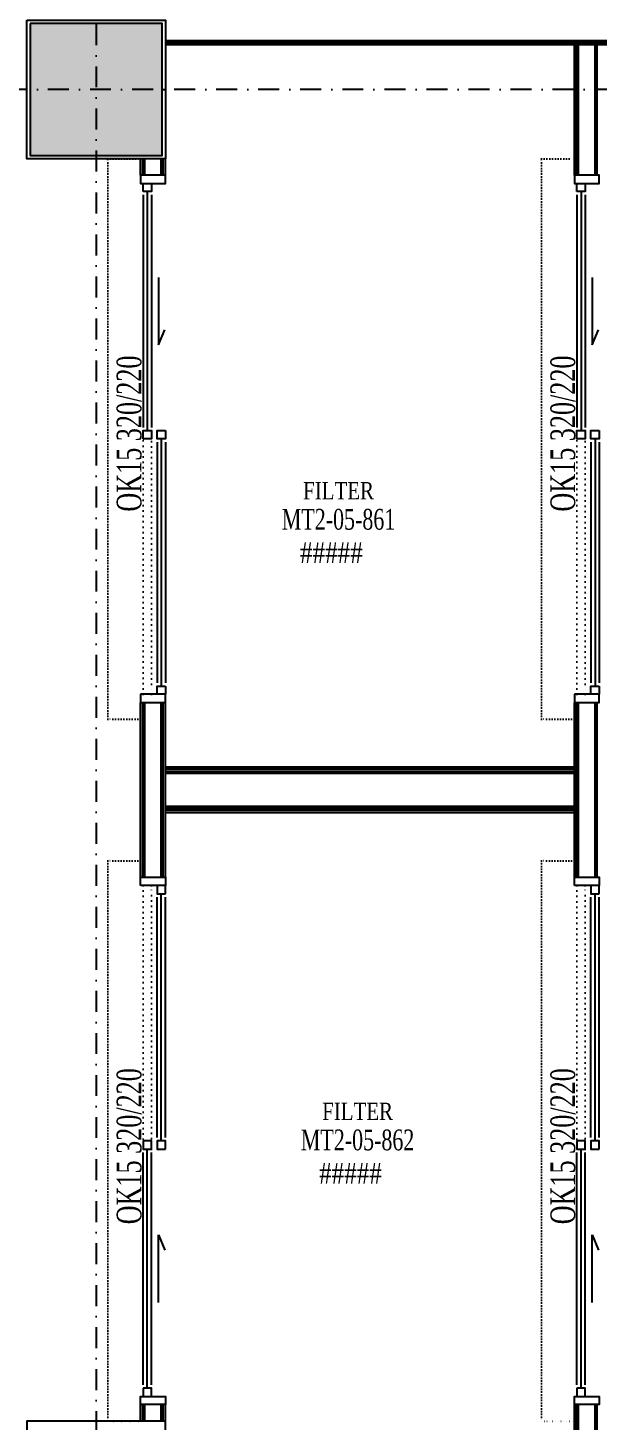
# Model space of a CAD drawing. Header units: inches. Extents: x -772 to 6765, y -813 to 4093.
# Drawn here: x 5059 to 5404, y 1742 to 2587 of the extents above; entities that cross this region are included whole.
import ezdxf
from ezdxf.enums import TextEntityAlignment as Align

# ---------------------------------------------------------------- set-up
doc = ezdxf.new("R2010")
doc.units = ezdxf.units.IN
doc.header["$MEASUREMENT"] = 0
doc.set_wipeout_variables(frame=1)
doc.linetypes.add('DASHDOT', pattern=[25.4, 12.7, -6.35, 0, -6.35])
doc.linetypes.add('DOT2', pattern=[3.175, 0, -3.175])
for name, color, linetype in [('FHM_BEYAZ ALÇIPAN', 7, 'Continuous'), ('FHM_SERAMİK', 9, 'Continuous'), ('FHM_WAL_Siva', 30, 'Continuous'), ('FHM_YEŞİL ALÇIPAN', 3, 'Continuous'), ('H_GAP_Cam', 153, 'Continuous'), ('H_GAP_Kapi_', 120, 'Continuous'), ('H_GAP_KapiIzdusum', 8, 'DOT2'), ('H_GAP_PozKapi', 9, 'Continuous'), ('H_GAP_WipeoutKapi', 255, 'DOT2'), ('H_ROM_MahalEng', 61, 'Continuous'), ('H_ROM_MahalNumarasi', 61, 'Continuous'), ('H_STR_Aks', 250, 'DASHDOT'), ('H_STR_Betonarme', 4, 'Continuous'), ('H_STR_BetonarmeTarama', 251, 'Continuous')]:
    doc.layers.add(name, color=color, linetype=linetype)
doc.styles.add('HG', font='times.ttf')
doc.styles.add('HG_POZ', font='times.ttf')
doc.styles.add('XR_IZM_MH_PLN_04_ROM$0$HG', font='times.ttf')

# ---------------------------------------------------------------- blocks, each defined once
blk = doc.blocks.new('*U44')
at = {"layer": 'H_GAP_PozKapi', "color": 132, "style": 'HG_POZ', "width": 0.7}
blk.add_attdef('KAPIPOZ', text='', height=15, dxfattribs=at).set_placement((156.79, -22.06), align=Align.MIDDLE)
at = {"ltscale": 50}
blk.add_wipeout([(0, 3.5), (320, 3.5), (320, -18.5), (0, -18.5)], dxfattribs=at).dxf.layer = 'H_GAP_WipeoutKapi'
for points in [[(0, -15), (5, -15), (5, 0), (0, 0)], [(155, 0), (160, 0), (160, -5), (155, -5)], [(310, 0), (315, 0), (315, -5), (310, -5)], [(315, -15), (320, -15), (320, 0), (315, 0)], [(10, -13.5), (5, -13.5), (5, -8.5), (10, -8.5)], [(160, -13.5), (155, -13.5), (155, -8.5), (160, -8.5)]]:
    blk.add_lwpolyline(points, close=True)
at = {"layer": 'H_GAP_Cam'}
for p, q in [((162, 0), (308, 0)), ((62, -4.16), (103, -4.16)), ((103, -4.16), (93.83, -0.33)), ((160, -2.5), (310, -2.5)), ((162, -5), (308, -5)), ((10, -11), (155, -11)), ((12, -8.5), (153, -8.5)), ((12, -13.5), (153, -13.5))]:
    blk.add_line(p, q, dxfattribs=at)
at = {"layer": 'H_GAP_Kapi_', "linetype": 'DOT2', "ltscale": 0.5}
blk.add_lwpolyline([(330, -15), (330, -35), (-10, -35), (-10, -15)], dxfattribs=at)
at = {"layer": 'H_GAP_KapiIzdusum', "linetype": 'DOT2'}
blk.add_lwpolyline([(155, -8.5), (315, -8.5), (315, -13.5), (155, -13.5)], dxfattribs=at)
blk = doc.blocks.new('Not_Mahal')
at = {"color": 0, "style": 'XR_IZM_MH_PLN_04_ROM$0$HG', "width": 0.7}
blk.add_attdef('NO', text='', height=18, dxfattribs=at).set_placement((0, 22.5), align=Align.MIDDLE_CENTER)

msp = doc.modelspace()

# ---------------------------------------------------------------- hatches: boundary and pattern name
at = {"layer": 'H_STR_BetonarmeTarama'}
h = msp.add_hatch(color=256, dxfattribs=at)
h.dxf.hatch_style = 1
h.paths.add_polyline_path([(5060, 2590), (5060, 2510), (5140, 2510), (5140, 2590)])

# ---------------------------------------------------------------- linework, layer by layer
at = {"layer": 'FHM_BEYAZ ALÇIPAN'}
for points in [[(5908, 2579.5), (5142, 2579.5)], [(5908, 2578.25), (5142, 2578.25)], [(5908, 2577), (5142, 2577)], [(5390, 1270), (5390, 2577)], [(5391.25, 1270), (5391.25, 2577)], [(5392.5, 1270), (5392.5, 2577)], [(5402.5, 1282.5), (5402.5, 2577)], [(5403.75, 1282.5), (5403.75, 2577)], [(5127, 1742), (5127, 2508)], [(5128.25, 1742), (5128.25, 2508)], [(5129.5, 1742), (5129.5, 2508)], [(5139.5, 1742), (5139.5, 2508)], [(5140.75, 1742), (5140.75, 2508)], [(5142, 1742), (5142, 2508)]]:
    msp.add_lwpolyline(points, dxfattribs=at)
at = {"layer": 'FHM_SERAMİK'}
for points in [[(5142, 2139), (5389.95, 2139)], [(5389.95, 2111), (5142, 2111)]]:
    msp.add_lwpolyline(points, dxfattribs=at)
at = {"layer": 'FHM_WAL_Siva'}
for points in [[(5058, 2592), (5142, 2592), (5142, 2508), (5058, 2508)], [(5142, 1742), (5058, 1742), (5058, 1658), (5142, 1658)]]:
    msp.add_lwpolyline(points, close=True, dxfattribs=at)
at = {"layer": 'FHM_YEŞİL ALÇIPAN'}
for points in [[(5389.95, 2137.5), (5142, 2137.5)], [(5389.95, 2136.25), (5142, 2136.25)], [(5389.95, 2135), (5142, 2135)], [(5389.95, 2115), (5142, 2115)], [(5389.95, 2113.75), (5142, 2113.75)], [(5389.95, 2112.5), (5142, 2112.5)]]:
    msp.add_lwpolyline(points, dxfattribs=at)
at = {"layer": 'H_STR_Aks'}
for p, q in [((5100, 4043.005), (5100, -712.77)), ((6664.509, 2550), (-659.052, 2550))]:
    msp.add_line(p, q, dxfattribs=at)
at = {"layer": 'H_STR_Betonarme'}
msp.add_lwpolyline([(5060, 2590), (5060, 2510), (5140, 2510), (5140, 2590)], close=True, dxfattribs=at)

# ---------------------------------------------------------------- block references
at = {"layer": 'H_ROM_MahalNumarasi'}
ref = msp.add_blockref('Not_Mahal', (5246.99, 2289.219), dxfattribs=dict(at, xscale=0.7, yscale=0.7))
ref.add_attrib('ROOMNAME', 'FILTER', dxfattribs={"layer": 'H_ROM_MahalEng', "height": 10.5, "style": 'HG', "width": 0.8}).set_placement((5246.99, 2306.544), align=Align.MIDDLE_CENTER)
ref.add_attrib('NO', 'MT2-05-861', dxfattribs={"layer": '0', "color": 0, "height": 12.6, "style": 'HG', "width": 0.7}).set_placement((5246.99, 2289.219), align=Align.MIDDLE_CENTER)
ref.add_attrib('ALAN', '#####', dxfattribs={"layer": '0', "color": 0, "height": 12.6, "style": 'HG', "width": 0.8}).set_placement((5261.69, 2268.919), align=Align.MIDDLE_RIGHT)
ref = msp.add_blockref('Not_Mahal', (5258.54, 1912.631), dxfattribs=dict(at, xscale=0.7, yscale=0.7))
ref.add_attrib('ROOMNAME', 'FILTER', dxfattribs={"layer": 'H_ROM_MahalEng', "height": 10.5, "style": 'HG', "width": 0.8}).set_placement((5258.54, 1929.956), align=Align.MIDDLE_CENTER)
ref.add_attrib('NO', 'MT2-05-862', dxfattribs={"layer": '0', "color": 0, "height": 12.6, "style": 'HG', "width": 0.7}).set_placement((5258.54, 1912.631), align=Align.MIDDLE_CENTER)
ref.add_attrib('ALAN', '#####', dxfattribs={"layer": '0', "color": 0, "height": 12.6, "style": 'HG', "width": 0.8}).set_placement((5273.24, 1892.331), align=Align.MIDDLE_RIGHT)

# ---------------------------------------------------------------- next in the draw order: block references
at = {"layer": 'H_GAP_Kapi_'}
ref = msp.add_blockref('*U44', (5142, 2498), dxfattribs=dict(at, rotation=270))
ref.add_attrib('KAPIPOZ', 'OK15 320/220', dxfattribs={"layer": 'H_GAP_PozKapi', "color": 132, "height": 15, "rotation": 450, "style": 'HG_POZ', "width": 0.7}).set_placement((5119.942, 2341.221), align=Align.MIDDLE)
ref = msp.add_blockref('*U44', (5405, 2498), dxfattribs=dict(at, rotation=270))
ref.add_attrib('KAPIPOZ', 'OK15 320/220', dxfattribs={"layer": 'H_GAP_PozKapi', "color": 132, "height": 15, "rotation": 450, "style": 'HG_POZ', "width": 0.7}).set_placement((5382.942, 2341.221), align=Align.MIDDLE)
ref = msp.add_blockref('*U44', (5142, 1752), dxfattribs=dict(at, xscale=-1, rotation=270))
ref.add_attrib('KAPIPOZ', 'OK15 320/220', dxfattribs={"layer": 'H_GAP_PozKapi', "color": 132, "height": 15, "rotation": 450, "style": 'HG_POZ', "width": 0.7}).set_placement((5119.942, 1908.794), align=Align.MIDDLE)
ref = msp.add_blockref('*U44', (5405, 1752), dxfattribs=dict(at, xscale=-1, rotation=270))
ref.add_attrib('KAPIPOZ', 'OK15 320/220', dxfattribs={"layer": 'H_GAP_PozKapi', "color": 132, "height": 15, "rotation": 450, "style": 'HG_POZ', "width": 0.7}).set_placement((5382.942, 1908.794), align=Align.MIDDLE)

doc.saveas('drawing.dxf')
